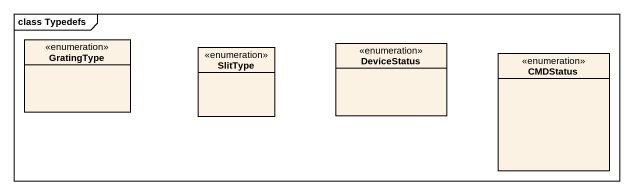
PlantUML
@startuml
mainframe class Typedefs
hide circle
hide empty members
enum GratingType
enum SlitType
enum DeviceStatus
enum CMDStatus
@enduml
